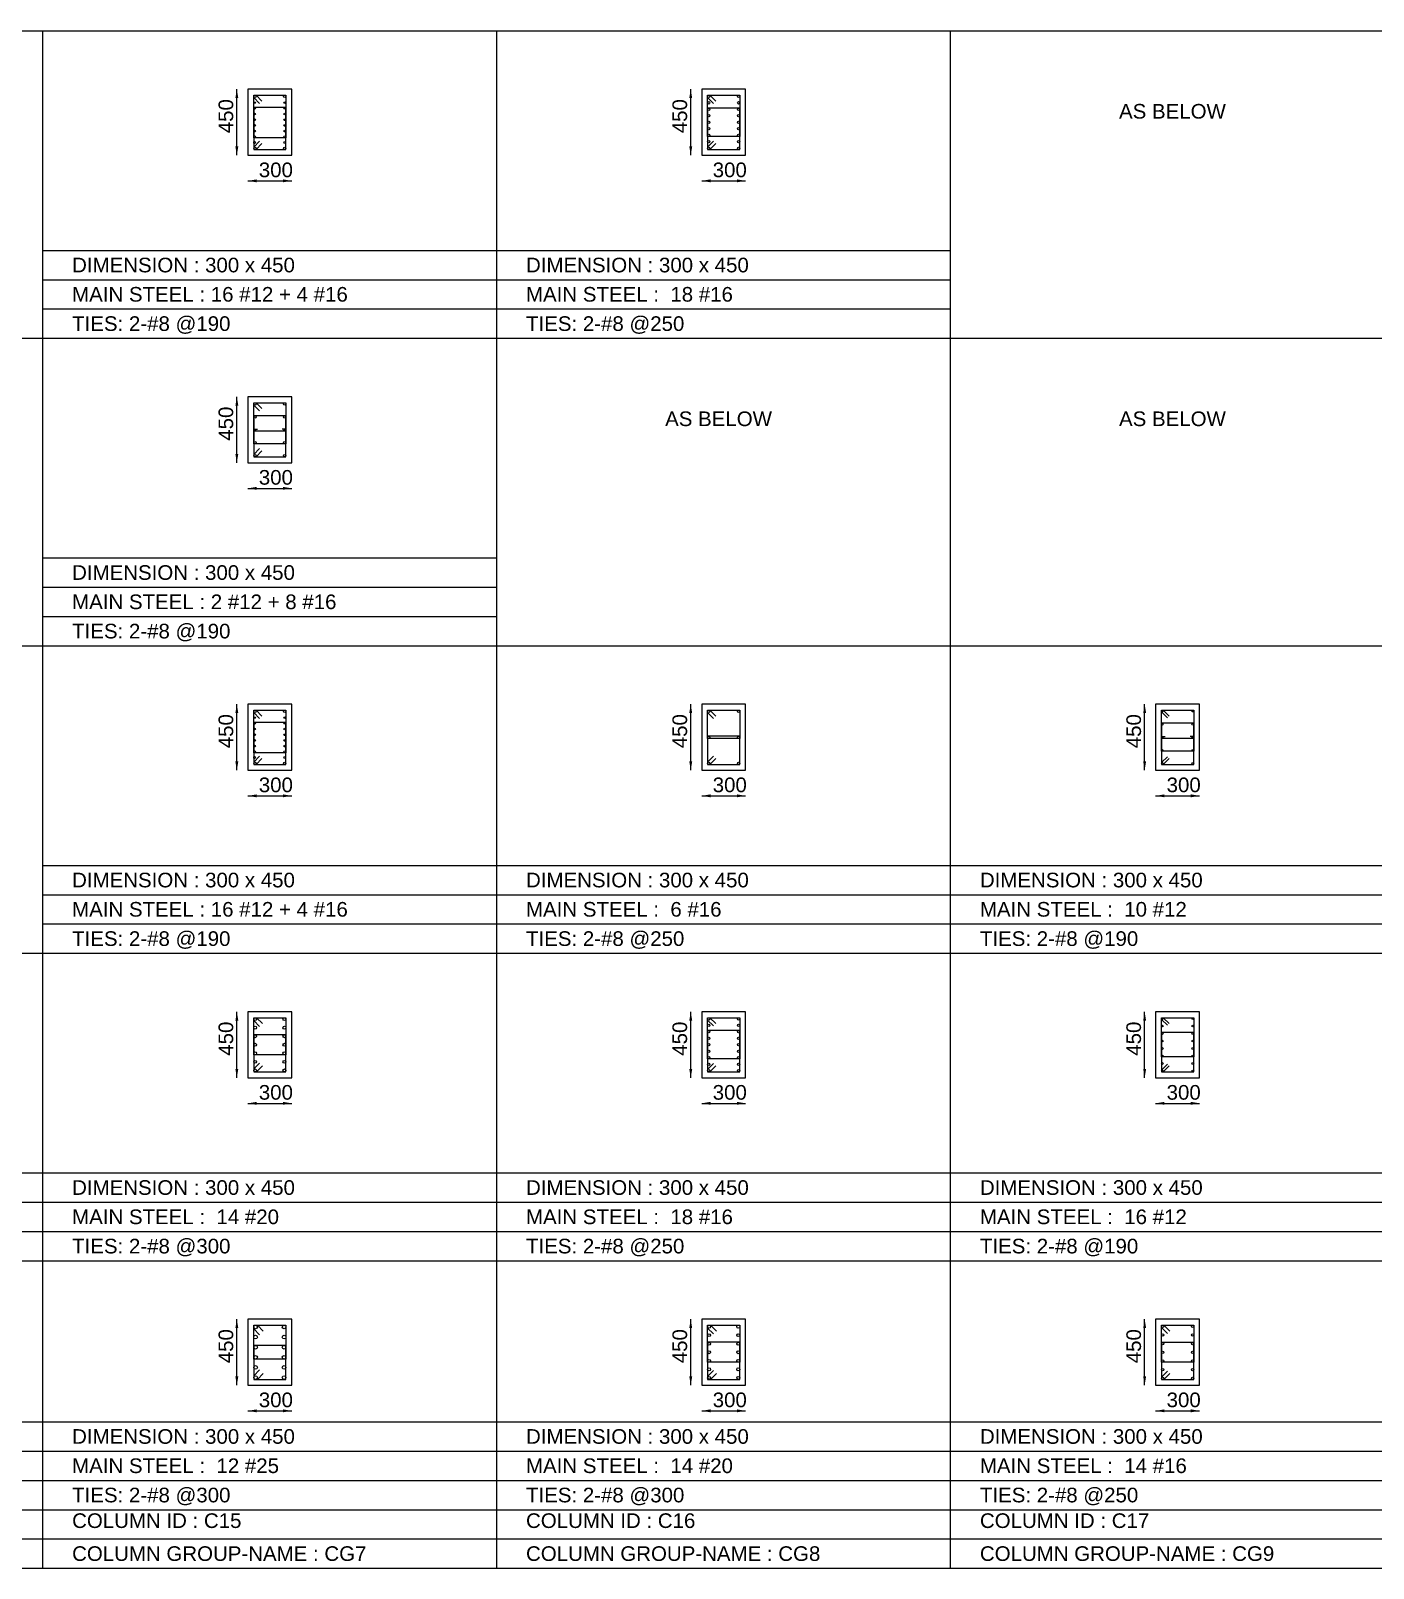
# Model space of a CAD drawing. Extents: x 28 to 264, y -211 to 74.
# Drawn here: x 49.9 to 59.06, y 62.88 to 73.38 of the extents above; entities that cross this region are included whole.
import ezdxf

# ---------------------------------------------------------------- set-up
doc = ezdxf.new("R2010")
doc.units = 0
for name, color, linetype in [('Border', 7, 'CONTINUOUS'), ('Column_Group_Name', 3, 'CONTINUOUS'), ('Column_ID', 4, 'CONTINUOUS'), ('ColumnBars', 1, 'CONTINUOUS'), ('ColumnBars1', 1, 'CONTINUOUS'), ('ColumnCrossSection', 7, 'CONTINUOUS'), ('Dim_All', 7, 'CONTINUOUS'), ('Dimensions', 7, 'CONTINUOUS'), ('Links', 2, 'CONTINUOUS'), ('MainSteel', 1, 'CONTINUOUS'), ('Text_AsBelow', 7, 'CONTINUOUS')]:
    doc.layers.add(name, color=color, linetype=linetype)
doc.styles.add('STRUDS_Arial', font='ARIAL.TTF', dxfattribs={"height": 0.04})

msp = doc.modelspace()

# ---------------------------------------------------------------- linework, layer by layer
at = {"layer": 'Border'}
for p, q in [((46.878, 73.38), (49.978, 73.38)), ((49.978, 71.28), (49.978, 73.38)), ((49.978, 71.28), (49.978, 73.38)), ((49.978, 73.38), (53.078, 73.38)), ((53.078, 71.28), (53.078, 73.38)), ((53.078, 71.28), (53.078, 73.38)), ((53.078, 73.38), (56.178, 73.38)), ((56.178, 71.28), (56.178, 73.38)), ((56.178, 71.28), (56.178, 73.38)), ((56.178, 73.38), (59.278, 73.38)), ((49.978, 71.88), (53.078, 71.88)), ((53.078, 71.88), (56.178, 71.88)), ((49.978, 71.68), (53.078, 71.68)), ((53.078, 71.68), (56.178, 71.68)), ((49.978, 71.48), (53.078, 71.48)), ((53.078, 71.48), (56.178, 71.48)), ((46.878, 71.28), (49.978, 71.28)), ((49.978, 69.18), (49.978, 71.28)), ((49.978, 69.18), (49.978, 71.28)), ((49.978, 71.28), (53.078, 71.28)), ((49.978, 71.28), (53.078, 71.28)), ((53.078, 69.18), (53.078, 71.28)), ((53.078, 69.18), (53.078, 71.28)), ((53.078, 71.28), (56.178, 71.28)), ((53.078, 71.28), (56.178, 71.28)), ((56.178, 69.18), (56.178, 71.28)), ((56.178, 69.18), (56.178, 71.28)), ((56.178, 71.28), (59.278, 71.28)), ((49.978, 69.78), (53.078, 69.78)), ((49.978, 69.58), (53.078, 69.58)), ((49.978, 69.38), (53.078, 69.38)), ((46.878, 69.18), (49.978, 69.18)), ((49.978, 67.08), (49.978, 69.18)), ((49.978, 67.08), (49.978, 69.18)), ((49.978, 69.18), (53.078, 69.18)), ((49.978, 69.18), (53.078, 69.18)), ((53.078, 67.08), (53.078, 69.18)), ((53.078, 67.08), (53.078, 69.18)), ((53.078, 69.18), (56.178, 69.18)), ((56.178, 67.08), (56.178, 69.18)), ((56.178, 67.08), (56.178, 69.18)), ((56.178, 69.18), (59.278, 69.18)), ((49.978, 67.68), (53.078, 67.68)), ((53.078, 67.68), (56.178, 67.68)), ((56.178, 67.68), (59.278, 67.68)), ((49.978, 67.48), (53.078, 67.48)), ((53.078, 67.48), (56.178, 67.48)), ((56.178, 67.48), (59.278, 67.48)), ((49.978, 67.28), (53.078, 67.28)), ((53.078, 67.28), (56.178, 67.28)), ((56.178, 67.28), (59.278, 67.28)), ((46.878, 67.08), (49.978, 67.08)), ((49.978, 64.98), (49.978, 67.08)), ((49.978, 64.98), (49.978, 67.08)), ((49.978, 67.08), (53.078, 67.08)), ((49.978, 67.08), (53.078, 67.08)), ((53.078, 64.98), (53.078, 67.08)), ((53.078, 64.98), (53.078, 67.08)), ((53.078, 67.08), (56.178, 67.08)), ((53.078, 67.08), (56.178, 67.08)), ((56.178, 64.98), (56.178, 67.08)), ((56.178, 64.98), (56.178, 67.08)), ((56.178, 67.08), (59.278, 67.08)), ((56.178, 67.08), (59.278, 67.08)), ((46.878, 65.58), (49.978, 65.58)), ((49.978, 65.58), (53.078, 65.58)), ((53.078, 65.58), (56.178, 65.58)), ((56.178, 65.58), (59.278, 65.58)), ((46.878, 65.38), (49.978, 65.38)), ((49.978, 65.38), (53.078, 65.38)), ((53.078, 65.38), (56.178, 65.38)), ((56.178, 65.38), (59.278, 65.38)), ((46.878, 65.18), (49.978, 65.18)), ((49.978, 65.18), (53.078, 65.18)), ((53.078, 65.18), (56.178, 65.18)), ((56.178, 65.18), (59.278, 65.18)), ((46.878, 64.98), (49.978, 64.98)), ((46.878, 64.98), (49.978, 64.98)), ((49.978, 62.88), (49.978, 64.98)), ((49.978, 62.88), (49.978, 64.98)), ((49.978, 64.98), (53.078, 64.98)), ((49.978, 64.98), (53.078, 64.98)), ((53.078, 62.88), (53.078, 64.98)), ((53.078, 62.88), (53.078, 64.98)), ((53.078, 64.98), (56.178, 64.98)), ((53.078, 64.98), (56.178, 64.98)), ((56.178, 62.88), (56.178, 64.98)), ((56.178, 62.88), (56.178, 64.98)), ((56.178, 64.98), (59.278, 64.98)), ((56.178, 64.98), (59.278, 64.98)), ((46.878, 63.88), (49.978, 63.88)), ((49.978, 63.88), (53.078, 63.88)), ((53.078, 63.88), (56.178, 63.88)), ((56.178, 63.88), (59.278, 63.88)), ((46.878, 63.68), (49.978, 63.68)), ((49.978, 63.68), (53.078, 63.68)), ((53.078, 63.68), (56.178, 63.68)), ((56.178, 63.68), (59.278, 63.68)), ((46.878, 63.48), (49.978, 63.48)), ((49.978, 63.48), (53.078, 63.48)), ((53.078, 63.48), (56.178, 63.48)), ((56.178, 63.48), (59.278, 63.48)), ((46.878, 63.28), (49.978, 63.28)), ((49.978, 63.28), (53.078, 63.28)), ((53.078, 63.28), (56.178, 63.28)), ((56.178, 63.28), (59.278, 63.28)), ((46.878, 63.08), (49.978, 63.08)), ((49.978, 63.08), (53.078, 63.08)), ((53.078, 63.08), (56.178, 63.08)), ((56.178, 63.08), (59.278, 63.08)), ((46.878, 62.88), (49.978, 62.88)), ((49.978, 62.88), (53.078, 62.88)), ((53.078, 62.88), (56.178, 62.88)), ((56.178, 62.88), (59.278, 62.88))]:
    msp.add_line(p, q, dxfattribs=at)
at = {"layer": 'ColumnBars'}
for centre, radius in [((51.424, 72.8891), 0.006), ((51.63, 72.8891), 0.006), ((54.526, 72.932), 0.008), ((54.526, 72.8877), 0.008), ((54.73, 72.932), 0.008), ((54.73, 72.8877), 0.008), ((51.424, 72.8502), 0.006), ((51.424, 72.8113), 0.006), ((51.424, 72.7724), 0.006), ((51.63, 72.8502), 0.006), ((51.63, 72.8113), 0.006), ((51.63, 72.7724), 0.006), ((54.526, 72.8435), 0.008), ((54.526, 72.7992), 0.008), ((54.73, 72.8435), 0.008), ((54.73, 72.7992), 0.008), ((51.424, 72.7336), 0.006), ((51.424, 72.6947), 0.006), ((51.424, 72.6558), 0.006), ((51.63, 72.7336), 0.006), ((51.63, 72.6947), 0.006), ((51.63, 72.6558), 0.006), ((54.526, 72.755), 0.008), ((54.526, 72.7107), 0.008), ((54.526, 72.6665), 0.008), ((54.73, 72.755), 0.008), ((54.73, 72.7107), 0.008), ((54.73, 72.6665), 0.008), ((51.424, 72.6169), 0.006), ((51.63, 72.6169), 0.006), ((54.526, 72.6222), 0.008), ((54.526, 72.578), 0.008), ((54.73, 72.6222), 0.008), ((54.73, 72.578), 0.008), ((51.424, 70.653), 0.006), ((51.63, 70.653), 0.006), ((51.424, 68.6891), 0.006), ((51.63, 68.6891), 0.006), ((54.526, 68.732), 0.008), ((54.73, 68.732), 0.008), ((57.624, 68.734), 0.006), ((57.832, 68.734), 0.006), ((51.424, 68.6502), 0.006), ((51.424, 68.6113), 0.006), ((51.424, 68.5724), 0.006), ((51.63, 68.6502), 0.006), ((51.63, 68.6113), 0.006), ((51.63, 68.5724), 0.006), ((57.624, 68.6445), 0.006), ((57.832, 68.6445), 0.006), ((51.424, 68.5336), 0.006), ((51.424, 68.4947), 0.006), ((51.424, 68.4558), 0.006), ((51.63, 68.5336), 0.006), ((51.63, 68.4947), 0.006), ((51.63, 68.4558), 0.006), ((54.526, 68.555), 0.008), ((54.73, 68.555), 0.008), ((57.624, 68.555), 0.006), ((57.624, 68.4655), 0.006), ((57.832, 68.555), 0.006), ((57.832, 68.4655), 0.006), ((51.424, 68.4169), 0.006), ((51.63, 68.4169), 0.006), ((54.526, 68.378), 0.008), ((54.73, 68.378), 0.008), ((57.624, 68.376), 0.006), ((57.832, 68.376), 0.006), ((51.428, 66.63), 0.01), ((51.428, 66.5717), 0.01), ((51.628, 66.63), 0.01), ((51.628, 66.5717), 0.01), ((54.526, 66.632), 0.008), ((54.526, 66.5878), 0.008), ((54.73, 66.632), 0.008), ((54.73, 66.5878), 0.008), ((57.624, 66.634), 0.006), ((57.624, 66.5829), 0.006), ((57.832, 66.634), 0.006), ((57.832, 66.5829), 0.006), ((51.428, 66.5133), 0.01), ((51.428, 66.455), 0.01), ((51.628, 66.5133), 0.01), ((51.628, 66.455), 0.01), ((54.526, 66.5435), 0.008), ((54.526, 66.4993), 0.008), ((54.73, 66.5435), 0.008), ((54.73, 66.4993), 0.008), ((57.624, 66.5317), 0.006), ((57.624, 66.4806), 0.006), ((57.832, 66.5317), 0.006), ((57.832, 66.4806), 0.006), ((51.428, 66.3967), 0.01), ((51.628, 66.3967), 0.01), ((54.526, 66.455), 0.008), ((54.526, 66.4108), 0.008), ((54.526, 66.3665), 0.008), ((54.73, 66.455), 0.008), ((54.73, 66.4108), 0.008), ((54.73, 66.3665), 0.008), ((57.624, 66.4294), 0.006), ((57.624, 66.3783), 0.006), ((57.832, 66.4294), 0.006), ((57.832, 66.3783), 0.006), ((51.428, 66.3383), 0.01), ((51.428, 66.28), 0.01), ((51.628, 66.3383), 0.01), ((51.628, 66.28), 0.01), ((54.526, 66.3223), 0.008), ((54.526, 66.278), 0.008), ((54.73, 66.3223), 0.008), ((54.73, 66.278), 0.008), ((57.624, 66.3271), 0.006), ((57.624, 66.276), 0.006), ((57.832, 66.3271), 0.006), ((57.832, 66.276), 0.006), ((51.4305, 64.5275), 0.0125), ((51.4305, 64.4585), 0.0125), ((51.6255, 64.5275), 0.0125), ((51.6255, 64.4585), 0.0125), ((54.528, 64.53), 0.01), ((54.528, 64.4717), 0.01), ((54.728, 64.53), 0.01), ((54.728, 64.4717), 0.01), ((57.626, 64.532), 0.008), ((57.626, 64.473), 0.008), ((57.83, 64.532), 0.008), ((57.83, 64.473), 0.008), ((51.4305, 64.3895), 0.0125), ((51.6255, 64.3895), 0.0125), ((54.528, 64.4133), 0.01), ((54.528, 64.355), 0.01), ((54.728, 64.4133), 0.01), ((54.728, 64.355), 0.01), ((57.626, 64.414), 0.008), ((57.83, 64.414), 0.008), ((51.4305, 64.3205), 0.0125), ((51.4305, 64.2515), 0.0125), ((51.6255, 64.3205), 0.0125), ((51.6255, 64.2515), 0.0125), ((54.528, 64.2967), 0.01), ((54.728, 64.2967), 0.01), ((57.626, 64.355), 0.008), ((57.626, 64.296), 0.008), ((57.83, 64.355), 0.008), ((57.83, 64.296), 0.008), ((51.4305, 64.1825), 0.0125), ((51.6255, 64.1825), 0.0125), ((54.528, 64.2383), 0.01), ((54.528, 64.18), 0.01), ((54.728, 64.2383), 0.01), ((54.728, 64.18), 0.01), ((57.626, 64.237), 0.008), ((57.626, 64.178), 0.008), ((57.83, 64.237), 0.008), ((57.83, 64.178), 0.008)]:
    msp.add_circle(centre, radius, dxfattribs=at)
at = {"layer": 'ColumnBars1'}
for centre in [(51.426, 72.932), (51.63, 72.932), (51.426, 72.578), (51.63, 72.578), (51.426, 70.832), (51.63, 70.832), (51.426, 70.7425), (51.63, 70.7425), (51.426, 70.5675), (51.63, 70.5675), (51.426, 70.478), (51.63, 70.478), (51.426, 68.732), (51.63, 68.732), (51.426, 68.378), (51.63, 68.378)]:
    msp.add_circle(centre, 0.008, dxfattribs=at)
at = {"layer": 'ColumnCrossSection'}
for p, q in [((51.678, 72.98), (51.378, 72.98)), ((51.378, 72.98), (51.378, 72.53)), ((51.678, 72.53), (51.678, 72.98)), ((54.778, 72.98), (54.478, 72.98)), ((54.478, 72.98), (54.478, 72.53)), ((54.778, 72.53), (54.778, 72.98)), ((51.378, 72.53), (51.678, 72.53)), ((54.478, 72.53), (54.778, 72.53)), ((51.678, 70.88), (51.378, 70.88)), ((51.378, 70.88), (51.378, 70.43)), ((51.678, 70.43), (51.678, 70.88)), ((51.378, 70.43), (51.678, 70.43)), ((51.678, 68.78), (51.378, 68.78)), ((51.378, 68.78), (51.378, 68.33)), ((51.678, 68.33), (51.678, 68.78)), ((54.778, 68.78), (54.478, 68.78)), ((54.478, 68.78), (54.478, 68.33)), ((54.778, 68.33), (54.778, 68.78)), ((57.878, 68.78), (57.578, 68.78)), ((57.578, 68.78), (57.578, 68.33)), ((57.878, 68.33), (57.878, 68.78)), ((51.378, 68.33), (51.678, 68.33)), ((54.478, 68.33), (54.778, 68.33)), ((57.578, 68.33), (57.878, 68.33)), ((51.678, 66.68), (51.378, 66.68)), ((51.378, 66.68), (51.378, 66.23)), ((51.678, 66.23), (51.678, 66.68)), ((54.778, 66.68), (54.478, 66.68)), ((54.478, 66.68), (54.478, 66.23)), ((54.778, 66.23), (54.778, 66.68)), ((57.878, 66.68), (57.578, 66.68)), ((57.578, 66.68), (57.578, 66.23)), ((57.878, 66.23), (57.878, 66.68)), ((51.378, 66.23), (51.678, 66.23)), ((54.478, 66.23), (54.778, 66.23)), ((57.578, 66.23), (57.878, 66.23)), ((51.678, 64.58), (51.378, 64.58)), ((51.378, 64.58), (51.378, 64.13)), ((51.678, 64.13), (51.678, 64.58)), ((54.778, 64.58), (54.478, 64.58)), ((54.478, 64.58), (54.478, 64.13)), ((54.778, 64.13), (54.778, 64.58)), ((57.878, 64.58), (57.578, 64.58)), ((57.578, 64.58), (57.578, 64.13)), ((57.878, 64.13), (57.878, 64.58)), ((51.378, 64.13), (51.678, 64.13)), ((54.478, 64.13), (54.778, 64.13)), ((57.578, 64.13), (57.878, 64.13))]:
    msp.add_line(p, q, dxfattribs=at)
at = {"layer": 'Dim_All'}
for p, q in [((51.303, 72.53), (51.303, 72.98)), ((54.403, 72.53), (54.403, 72.98)), ((51.378, 72.355), (51.678, 72.355)), ((54.478, 72.355), (54.778, 72.355)), ((51.303, 70.43), (51.303, 70.88)), ((51.378, 70.255), (51.678, 70.255)), ((51.303, 68.33), (51.303, 68.78)), ((54.403, 68.33), (54.403, 68.78)), ((57.503, 68.33), (57.503, 68.78)), ((51.378, 68.155), (51.678, 68.155)), ((54.478, 68.155), (54.778, 68.155)), ((57.578, 68.155), (57.878, 68.155)), ((51.303, 66.23), (51.303, 66.68)), ((54.403, 66.23), (54.403, 66.68)), ((57.503, 66.23), (57.503, 66.68)), ((51.378, 66.055), (51.678, 66.055)), ((54.478, 66.055), (54.778, 66.055)), ((57.578, 66.055), (57.878, 66.055)), ((51.303, 64.13), (51.303, 64.58)), ((54.403, 64.13), (54.403, 64.58)), ((57.503, 64.13), (57.503, 64.58)), ((51.378, 63.955), (51.678, 63.955)), ((54.478, 63.955), (54.778, 63.955)), ((57.578, 63.955), (57.878, 63.955))]:
    msp.add_line(p, q, dxfattribs=at)
at = {"layer": 'dim_all'}
for points in [[(51.303, 72.98), (51.293, 72.92), (51.303, 72.98), (51.313, 72.92)], [(54.403, 72.98), (54.393, 72.92), (54.403, 72.98), (54.413, 72.92)], [(51.303, 72.53), (51.293, 72.59), (51.303, 72.53), (51.313, 72.59)], [(54.403, 72.53), (54.393, 72.59), (54.403, 72.53), (54.413, 72.59)], [(51.378, 72.355), (51.438, 72.365), (51.378, 72.355), (51.438, 72.345)], [(51.678, 72.355), (51.618, 72.365), (51.678, 72.355), (51.618, 72.345)], [(54.478, 72.355), (54.538, 72.365), (54.478, 72.355), (54.538, 72.345)], [(54.778, 72.355), (54.718, 72.365), (54.778, 72.355), (54.718, 72.345)], [(51.303, 70.88), (51.293, 70.82), (51.303, 70.88), (51.313, 70.82)], [(51.303, 70.43), (51.293, 70.49), (51.303, 70.43), (51.313, 70.49)], [(51.378, 70.255), (51.438, 70.265), (51.378, 70.255), (51.438, 70.245)], [(51.678, 70.255), (51.618, 70.265), (51.678, 70.255), (51.618, 70.245)], [(51.303, 68.78), (51.293, 68.72), (51.303, 68.78), (51.313, 68.72)], [(54.403, 68.78), (54.393, 68.72), (54.403, 68.78), (54.413, 68.72)], [(57.503, 68.78), (57.493, 68.72), (57.503, 68.78), (57.513, 68.72)], [(51.303, 68.33), (51.293, 68.39), (51.303, 68.33), (51.313, 68.39)], [(54.403, 68.33), (54.393, 68.39), (54.403, 68.33), (54.413, 68.39)], [(57.503, 68.33), (57.493, 68.39), (57.503, 68.33), (57.513, 68.39)], [(51.378, 68.155), (51.438, 68.165), (51.378, 68.155), (51.438, 68.145)], [(51.678, 68.155), (51.618, 68.165), (51.678, 68.155), (51.618, 68.145)], [(54.478, 68.155), (54.538, 68.165), (54.478, 68.155), (54.538, 68.145)], [(54.778, 68.155), (54.718, 68.165), (54.778, 68.155), (54.718, 68.145)], [(57.578, 68.155), (57.638, 68.165), (57.578, 68.155), (57.638, 68.145)], [(57.878, 68.155), (57.818, 68.165), (57.878, 68.155), (57.818, 68.145)], [(51.303, 66.68), (51.293, 66.62), (51.303, 66.68), (51.313, 66.62)], [(54.403, 66.68), (54.393, 66.62), (54.403, 66.68), (54.413, 66.62)], [(57.503, 66.68), (57.493, 66.62), (57.503, 66.68), (57.513, 66.62)], [(51.303, 66.23), (51.293, 66.29), (51.303, 66.23), (51.313, 66.29)], [(54.403, 66.23), (54.393, 66.29), (54.403, 66.23), (54.413, 66.29)], [(57.503, 66.23), (57.493, 66.29), (57.503, 66.23), (57.513, 66.29)], [(51.378, 66.055), (51.438, 66.065), (51.378, 66.055), (51.438, 66.045)], [(51.678, 66.055), (51.618, 66.065), (51.678, 66.055), (51.618, 66.045)], [(54.478, 66.055), (54.538, 66.065), (54.478, 66.055), (54.538, 66.045)], [(54.778, 66.055), (54.718, 66.065), (54.778, 66.055), (54.718, 66.045)], [(57.578, 66.055), (57.638, 66.065), (57.578, 66.055), (57.638, 66.045)], [(57.878, 66.055), (57.818, 66.065), (57.878, 66.055), (57.818, 66.045)], [(51.303, 64.58), (51.293, 64.52), (51.303, 64.58), (51.313, 64.52)], [(54.403, 64.58), (54.393, 64.52), (54.403, 64.58), (54.413, 64.52)], [(57.503, 64.58), (57.493, 64.52), (57.503, 64.58), (57.513, 64.52)], [(51.303, 64.13), (51.293, 64.19), (51.303, 64.13), (51.313, 64.19)], [(54.403, 64.13), (54.393, 64.19), (54.403, 64.13), (54.413, 64.19)], [(57.503, 64.13), (57.493, 64.19), (57.503, 64.13), (57.513, 64.19)], [(51.378, 63.955), (51.438, 63.965), (51.378, 63.955), (51.438, 63.945)], [(51.678, 63.955), (51.618, 63.965), (51.678, 63.955), (51.618, 63.945)], [(54.478, 63.955), (54.538, 63.965), (54.478, 63.955), (54.538, 63.945)], [(54.778, 63.955), (54.718, 63.965), (54.778, 63.955), (54.718, 63.945)], [(57.578, 63.955), (57.638, 63.965), (57.578, 63.955), (57.638, 63.945)], [(57.878, 63.955), (57.818, 63.965), (57.878, 63.955), (57.818, 63.945)]]:
    msp.add_solid(points, dxfattribs=at)
at = {"layer": 'Links'}
for p, q in [((51.418, 72.94), (51.638, 72.94)), ((51.418, 72.6498), (51.418, 72.94)), ((51.418, 72.924), (51.458, 72.884)), ((51.434, 72.94), (51.474, 72.9)), ((51.638, 72.94), (51.638, 72.6498)), ((54.518, 72.94), (54.738, 72.94)), ((54.518, 72.6585), (54.518, 72.94)), ((54.518, 72.924), (54.558, 72.884)), ((54.534, 72.94), (54.574, 72.9)), ((54.738, 72.94), (54.738, 72.6585)), ((51.638, 72.8562), (51.418, 72.8562)), ((51.418, 72.8562), (51.418, 72.57)), ((51.638, 72.57), (51.638, 72.8562)), ((54.738, 72.8515), (54.518, 72.8515)), ((54.518, 72.8515), (54.518, 72.57)), ((54.738, 72.57), (54.738, 72.8515)), ((51.638, 72.6498), (51.418, 72.6498)), ((51.418, 72.586), (51.458, 72.626)), ((51.418, 72.57), (51.638, 72.57)), ((51.434, 72.57), (51.474, 72.61)), ((54.738, 72.6585), (54.518, 72.6585)), ((54.518, 72.586), (54.558, 72.626)), ((54.518, 72.57), (54.738, 72.57)), ((54.534, 72.57), (54.574, 72.61)), ((51.418, 70.84), (51.638, 70.84)), ((51.418, 70.5595), (51.418, 70.84)), ((51.418, 70.824), (51.458, 70.784)), ((51.434, 70.84), (51.474, 70.8)), ((51.638, 70.84), (51.638, 70.5595)), ((51.638, 70.7505), (51.418, 70.7505)), ((51.418, 70.7505), (51.418, 70.47)), ((51.638, 70.47), (51.638, 70.7505)), ((51.418, 70.659), (51.443, 70.659)), ((51.418, 70.647), (51.638, 70.647)), ((51.638, 70.659), (51.613, 70.659)), ((51.638, 70.5595), (51.418, 70.5595)), ((51.418, 70.486), (51.458, 70.526)), ((51.418, 70.47), (51.638, 70.47)), ((51.434, 70.47), (51.474, 70.51)), ((51.418, 68.74), (51.638, 68.74)), ((51.418, 68.4498), (51.418, 68.74)), ((51.418, 68.724), (51.458, 68.684)), ((51.434, 68.74), (51.474, 68.7)), ((51.638, 68.74), (51.638, 68.4498)), ((54.518, 68.74), (54.738, 68.74)), ((54.518, 68.547), (54.518, 68.74)), ((54.518, 68.724), (54.558, 68.684)), ((54.534, 68.74), (54.574, 68.7)), ((54.738, 68.74), (54.738, 68.547)), ((57.618, 68.74), (57.838, 68.74)), ((57.618, 68.4595), (57.618, 68.74)), ((57.618, 68.728), (57.658, 68.688)), ((57.63, 68.74), (57.67, 68.7)), ((57.838, 68.74), (57.838, 68.4595)), ((51.638, 68.6562), (51.418, 68.6562)), ((51.418, 68.6562), (51.418, 68.37)), ((51.638, 68.37), (51.638, 68.6562)), ((57.838, 68.6505), (57.618, 68.6505)), ((57.618, 68.6505), (57.618, 68.37)), ((57.838, 68.37), (57.838, 68.6505)), ((54.738, 68.563), (54.518, 68.563)), ((54.518, 68.563), (54.518, 68.37)), ((54.738, 68.547), (54.518, 68.547)), ((54.738, 68.37), (54.738, 68.563)), ((57.618, 68.561), (57.643, 68.561)), ((57.618, 68.549), (57.838, 68.549)), ((57.838, 68.561), (57.813, 68.561)), ((51.638, 68.4498), (51.418, 68.4498)), ((51.418, 68.386), (51.458, 68.426)), ((51.418, 68.37), (51.638, 68.37)), ((51.434, 68.37), (51.474, 68.41)), ((54.518, 68.386), (54.558, 68.426)), ((54.518, 68.37), (54.738, 68.37)), ((54.534, 68.37), (54.574, 68.41)), ((57.838, 68.4595), (57.618, 68.4595)), ((57.618, 68.382), (57.658, 68.422)), ((57.618, 68.37), (57.838, 68.37)), ((57.63, 68.37), (57.67, 68.41)), ((51.418, 66.64), (51.638, 66.64)), ((51.418, 66.3867), (51.418, 66.64)), ((51.418, 66.62), (51.458, 66.58)), ((51.438, 66.64), (51.478, 66.6)), ((51.638, 66.64), (51.638, 66.3867)), ((54.518, 66.64), (54.738, 66.64)), ((54.518, 66.3585), (54.518, 66.64)), ((54.518, 66.624), (54.558, 66.584)), ((54.534, 66.64), (54.574, 66.6)), ((54.738, 66.64), (54.738, 66.3585)), ((57.618, 66.64), (57.838, 66.64)), ((57.618, 66.3723), (57.618, 66.64)), ((57.618, 66.628), (57.658, 66.588)), ((57.63, 66.64), (57.67, 66.6)), ((57.838, 66.64), (57.838, 66.3723)), ((51.638, 66.5233), (51.418, 66.5233)), ((51.418, 66.5233), (51.418, 66.27)), ((51.638, 66.27), (51.638, 66.5233)), ((54.738, 66.5515), (54.518, 66.5515)), ((54.518, 66.5515), (54.518, 66.27)), ((54.738, 66.27), (54.738, 66.5515)), ((57.838, 66.5377), (57.618, 66.5377)), ((57.618, 66.5377), (57.618, 66.27)), ((57.838, 66.27), (57.838, 66.5377)), ((51.638, 66.3867), (51.418, 66.3867)), ((57.838, 66.3723), (57.618, 66.3723)), ((51.418, 66.29), (51.458, 66.33)), ((51.418, 66.27), (51.638, 66.27)), ((51.438, 66.27), (51.478, 66.31)), ((54.738, 66.3585), (54.518, 66.3585)), ((54.518, 66.286), (54.558, 66.326)), ((54.518, 66.27), (54.738, 66.27)), ((54.534, 66.27), (54.574, 66.31)), ((57.618, 66.282), (57.658, 66.322)), ((57.618, 66.27), (57.838, 66.27)), ((57.63, 66.27), (57.67, 66.31)), ((51.418, 64.54), (51.638, 64.54)), ((51.418, 64.308), (51.418, 64.54)), ((51.418, 64.515), (51.458, 64.475)), ((51.443, 64.54), (51.483, 64.5)), ((51.638, 64.54), (51.638, 64.308)), ((54.518, 64.54), (54.738, 64.54)), ((54.518, 64.2867), (54.518, 64.54)), ((54.518, 64.52), (54.558, 64.48)), ((54.538, 64.54), (54.578, 64.5)), ((54.738, 64.54), (54.738, 64.2867)), ((57.618, 64.54), (57.838, 64.54)), ((57.618, 64.288), (57.618, 64.54)), ((57.618, 64.524), (57.658, 64.484)), ((57.634, 64.54), (57.674, 64.5)), ((57.838, 64.54), (57.838, 64.288)), ((51.638, 64.402), (51.418, 64.402)), ((51.418, 64.402), (51.418, 64.17)), ((51.638, 64.17), (51.638, 64.402)), ((54.738, 64.4233), (54.518, 64.4233)), ((54.518, 64.4233), (54.518, 64.17)), ((54.738, 64.17), (54.738, 64.4233)), ((57.838, 64.422), (57.618, 64.422)), ((57.618, 64.422), (57.618, 64.17)), ((57.838, 64.17), (57.838, 64.422)), ((51.638, 64.308), (51.418, 64.308)), ((54.738, 64.2867), (54.518, 64.2867)), ((57.838, 64.288), (57.618, 64.288)), ((51.418, 64.195), (51.458, 64.235)), ((51.418, 64.17), (51.638, 64.17)), ((51.443, 64.17), (51.483, 64.21)), ((54.518, 64.19), (54.558, 64.23)), ((54.518, 64.17), (54.738, 64.17)), ((54.538, 64.17), (54.578, 64.21)), ((57.618, 64.186), (57.658, 64.226)), ((57.618, 64.17), (57.838, 64.17)), ((57.634, 64.17), (57.674, 64.21))]:
    msp.add_line(p, q, dxfattribs=at)

# ---------------------------------------------------------------- texts
at = {"layer": 'Column_Group_Name', "style": 'STRUDS_Arial'}
for s, p in [('COLUMN GROUP-NAME : CG7', (50.178, 62.93)), ('COLUMN GROUP-NAME : CG8', (53.278, 62.93)), ('COLUMN GROUP-NAME : CG9', (56.378, 62.93))]:
    msp.add_text(s, height=0.1, dxfattribs=at).set_placement(p)
at = {"layer": 'Column_ID', "style": 'STRUDS_Arial'}
for s, p in [('COLUMN ID : C15', (50.178, 63.155)), ('COLUMN ID : C16', (53.278, 63.155)), ('COLUMN ID : C17', (56.378, 63.155))]:
    msp.add_text(s, height=0.1, dxfattribs=at).set_placement(p)
at = {"layer": 'Dimensions', "style": 'STRUDS_Arial'}
for p in [(51.278, 72.68), (54.378, 72.68), (51.278, 70.58), (51.278, 68.48), (54.378, 68.48), (57.478, 68.48), (51.278, 66.38), (54.378, 66.38), (57.478, 66.38), (51.278, 64.28), (54.378, 64.28), (57.478, 64.28)]:
    msp.add_text('450', height=0.1, rotation=90, dxfattribs=at).set_placement(p)
for s, p in [('300', (51.453, 72.38)), ('300', (54.553, 72.38)), ('DIMENSION : 300 x 450', (50.178, 71.73)), ('DIMENSION : 300 x 450', (53.278, 71.73)), ('300', (51.453, 70.28)), ('DIMENSION : 300 x 450', (50.178, 69.63)), ('300', (51.453, 68.18)), ('300', (54.553, 68.18)), ('300', (57.653, 68.18)), ('DIMENSION : 300 x 450', (50.178, 67.53)), ('DIMENSION : 300 x 450', (53.278, 67.53)), ('DIMENSION : 300 x 450', (56.378, 67.53)), ('300', (51.453, 66.08)), ('300', (54.553, 66.08)), ('300', (57.653, 66.08)), ('DIMENSION : 300 x 450', (50.178, 65.43)), ('DIMENSION : 300 x 450', (53.278, 65.43)), ('DIMENSION : 300 x 450', (56.378, 65.43)), ('300', (51.453, 63.98)), ('300', (54.553, 63.98)), ('300', (57.653, 63.98)), ('DIMENSION : 300 x 450', (50.178, 63.73)), ('DIMENSION : 300 x 450', (53.278, 63.73)), ('DIMENSION : 300 x 450', (56.378, 63.73))]:
    msp.add_text(s, height=0.1, dxfattribs=at).set_placement(p)
at = {"layer": 'Links', "style": 'STRUDS_Arial'}
for s, p in [('TIES: 2-#8 @190', (50.178, 71.33)), ('TIES: 2-#8 @250', (53.278, 71.33)), ('TIES: 2-#8 @190', (50.178, 69.23)), ('TIES: 2-#8 @190', (50.178, 67.13)), ('TIES: 2-#8 @250', (53.278, 67.13)), ('TIES: 2-#8 @190', (56.378, 67.13)), ('TIES: 2-#8 @300', (50.178, 65.03)), ('TIES: 2-#8 @250', (53.278, 65.03)), ('TIES: 2-#8 @190', (56.378, 65.03)), ('TIES: 2-#8 @300', (50.178, 63.33)), ('TIES: 2-#8 @300', (53.278, 63.33)), ('TIES: 2-#8 @250', (56.378, 63.33))]:
    msp.add_text(s, height=0.1, dxfattribs=at).set_placement(p)
at = {"layer": 'MainSteel', "style": 'STRUDS_Arial'}
for s, p in [('MAIN STEEL : 16 #12 + 4 #16 ', (50.178, 71.53)), ('MAIN STEEL :  18 #16', (53.278, 71.53)), ('MAIN STEEL : 2 #12 + 8 #16 ', (50.178, 69.43)), ('MAIN STEEL : 16 #12 + 4 #16 ', (50.178, 67.33)), ('MAIN STEEL :  6 #16', (53.278, 67.33)), ('MAIN STEEL :  10 #12', (56.378, 67.33)), ('MAIN STEEL :  14 #20', (50.178, 65.23)), ('MAIN STEEL :  18 #16', (53.278, 65.23)), ('MAIN STEEL :  16 #12', (56.378, 65.23)), ('MAIN STEEL :  12 #25', (50.178, 63.53)), ('MAIN STEEL :  14 #20', (53.278, 63.53)), ('MAIN STEEL :  14 #16', (56.378, 63.53))]:
    msp.add_text(s, height=0.1, dxfattribs=at).set_placement(p)
at = {"layer": 'Text_AsBelow', "style": 'STRUDS_Arial'}
for p in [(57.328, 72.78), (54.228, 70.68), (57.328, 70.68)]:
    msp.add_text('AS BELOW', height=0.1, dxfattribs=at).set_placement(p)

doc.saveas('drawing.dxf')
